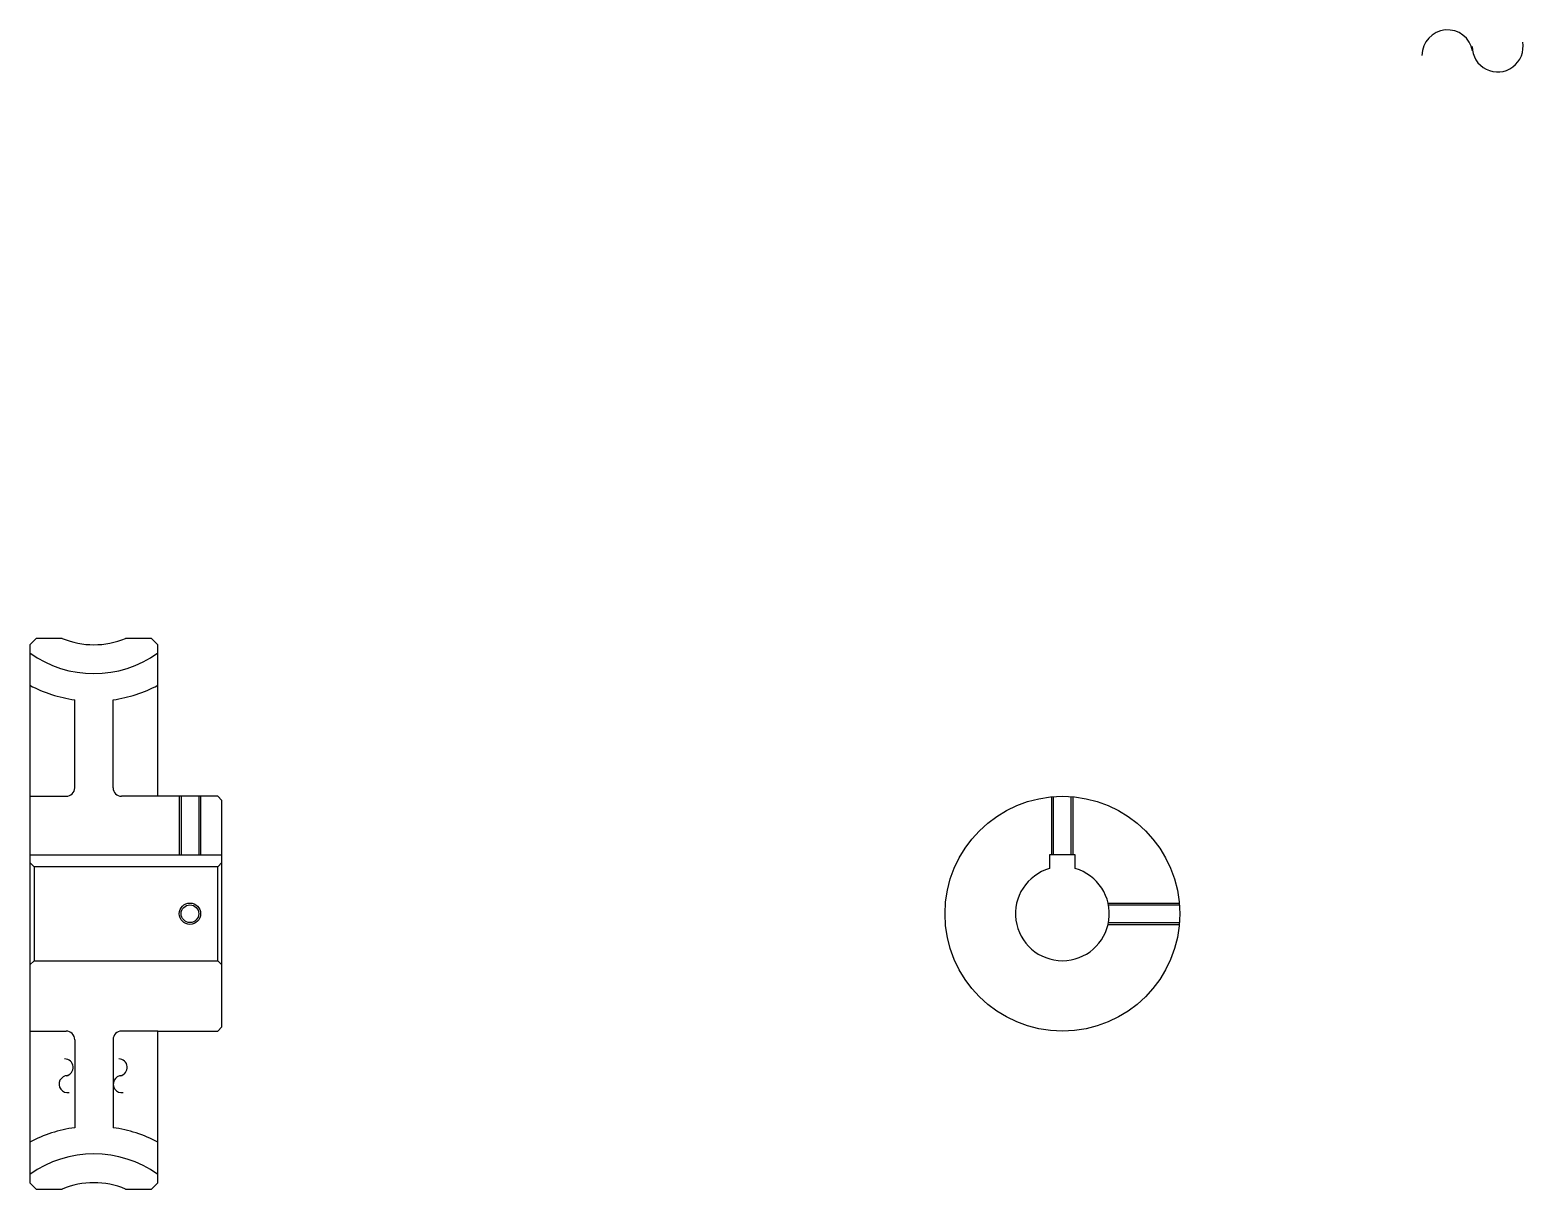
# Model space of a CAD drawing. Header units: metres. Extents: x 145 to 495, y 106 to 378.
import ezdxf

# ---------------------------------------------------------------- set-up
doc = ezdxf.new("R2010")
doc.units = ezdxf.units.M

msp = doc.modelspace()

# ---------------------------------------------------------------- linework, layer by layer
at = {"color": 4}
for p, q in [((155.397964, 200.341843), (155.397964, 220.947739)), ((164.397964, 200.341843), (164.397964, 220.947739)), ((174.897964, 198.341843), (166.397964, 198.341843)), ((144.897964, 184.641846), (189.897964, 184.641846)), ((189.897964, 182.841843), (188.897964, 181.841843)), ((144.897964, 158.841843), (145.897964, 159.841843)), ((189.897964, 158.841843), (188.897964, 159.841843)), ((155.397964, 141.341843), (155.397964, 120.735947)), ((164.397964, 141.341843), (164.397964, 120.735947)), ((174.897964, 143.341843), (166.397964, 143.341843))]:
    msp.add_line(p, q, dxfattribs=at)
for points in [[(152.498642, 235.341843), (146.397964, 235.341843), (144.897964, 233.841843), (144.897964, 158.841843)], [(167.297287, 106.341843), (173.397964, 106.341843), (174.897964, 107.841843), (174.897964, 143.341843), (188.897964, 143.341843), (189.897964, 144.341843), (189.897964, 197.341843), (188.897964, 198.341843), (174.897964, 198.341843), (174.897964, 233.841843), (173.397964, 235.341843), (167.297287, 235.341843)], [(144.897964, 198.341843), (153.397964, 198.341843)], [(179.897964, 198.341843), (179.897964, 184.641846)], [(180.332962, 198.341843), (180.332962, 184.641846)], [(184.462967, 198.341843), (184.462967, 184.641846)], [(184.897964, 198.341843), (184.897964, 184.641846)], [(384.285706, 184.641846), (384.285706, 198.227966)], [(384.720703, 184.641846), (384.720703, 198.264206)], [(388.850708, 184.641846), (388.850708, 198.264206)], [(389.285706, 184.641846), (389.285706, 198.227966)], [(144.897964, 182.841843), (145.897964, 181.841843), (145.897964, 159.841843), (188.897964, 159.841843), (188.897964, 181.841843), (145.897964, 181.841843)], [(389.785706, 181.42485), (389.785706, 184.641846), (383.785706, 184.641846), (383.785706, 181.42485)], [(397.497864, 173.341843), (414.171875, 173.341843)], [(397.590149, 172.906845), (414.208069, 172.906845)], [(397.497864, 168.341843), (414.171875, 168.341843)], [(397.590149, 168.77684), (414.208069, 168.77684)], [(144.897964, 158.841843), (144.897964, 107.841843), (146.397964, 106.341843), (152.498642, 106.341843)], [(144.897964, 143.341843), (153.397964, 143.341843)]]:
    msp.add_lwpolyline(points, dxfattribs=at)
for centre, radius in [((386.785706, 170.841843), 27.5), ((182.397964, 170.841843), 2.065)]:
    msp.add_circle(centre, radius, dxfattribs=at)
at = {"color": 7}
msp.add_circle((182.397964, 170.841843), 2.5, dxfattribs=at)
for centre, radius, start, end in [((476.989807, 371.881775), 5.969388, 10, 180), ((488.747192, 373.954926), 5.969388, 180, 10), ((153.042236, 134.852051), 1.989796, 280, 90), ((165.715698, 134.852051), 1.989796, 280, 90), ((153.733292, 130.932922), 1.989796, 90, 280), ((166.406754, 130.932922), 1.989796, 90, 280)]:
    msp.add_arc(centre, radius, start, end, dxfattribs=at)
at = {"color": 4}
for centre, radius, start, end in [((159.897964, 252.841843), 19, 247.08045793, 292.91954207), ((159.897964, 252.841843), 25.75, 234.37171859, 305.62828141), ((159.897964, 252.841843), 32.21, 242.2414591, 261.96904091), ((159.897964, 252.841843), 32.21, 278.03095909, 297.7585409), ((153.397964, 200.341843), 2, 270, 0), ((166.397964, 200.341843), 2, 180, 270), ((166.397964, 200.341843), 2, 180, 270), ((386.785706, 170.841843), 11, 105.82662089, 74.17337911), ((153.397964, 141.341843), 2, 0, 90), ((166.397964, 141.341843), 2, 90, 180), ((166.397964, 141.341843), 2, 90, 180), ((159.897964, 88.841843), 32.21, 98.03095909, 117.7585409), ((159.897964, 88.841843), 32.21, 62.2414591, 81.96904091), ((159.897964, 88.841843), 25.75, 54.37171859, 125.62828141), ((159.897964, 88.841843), 19, 67.08045793, 112.91954207)]:
    msp.add_arc(centre, radius, start, end, dxfattribs=at)

doc.saveas('drawing.dxf')
